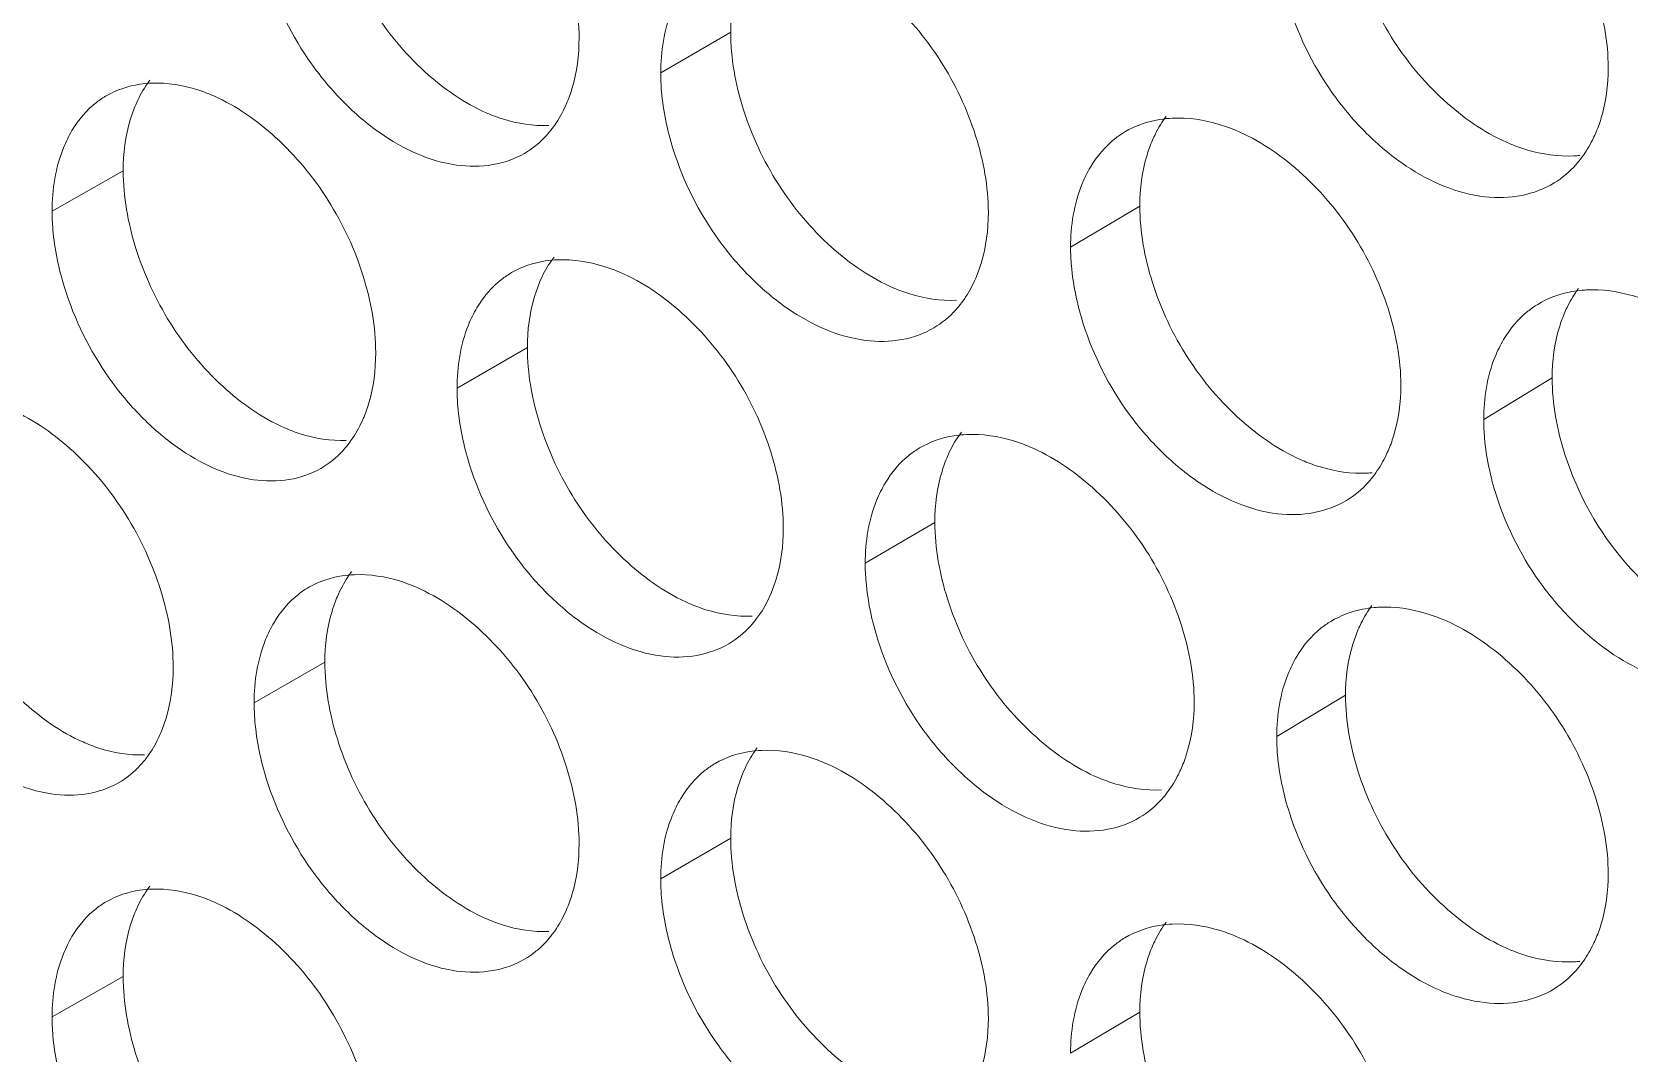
# Model space of a CAD drawing. Header units: millimetres. Extents: x 1177 to 4147, y 93 to 2194.
# Drawn here: x 2607.55 to 2623.16, y 951 to 960.98 of the extents above; entities that cross this region are included whole.
import ezdxf

# ---------------------------------------------------------------- set-up
doc = ezdxf.new("R2010")
doc.units = ezdxf.units.MM
doc.header["$LTSCALE"] = 0.1
doc.layers.get('0').update_dxf_attribs({"lineweight": 13})
doc.layers.add('标注', color=251, linetype='Continuous', lineweight=9)

# ---------------------------------------------------------------- blocks, each defined once
blk = doc.blocks.new('02')
at = {"layer": '标注'}
for p, q in [((4503.958, 964.097), (4502.981, 963.528)), ((4495.478, 962.164), (4494.485, 961.601)), ((4495.478, 962.164), (4494.485, 961.601)), ((4509.669, 961.67), (4508.703, 961.096)), ((4501.12, 959.696), (4500.138, 959.129)), ((4501.12, 959.696), (4500.138, 959.129)), ((4515.425, 959.27), (4514.47, 958.691)), ((4506.808, 957.255), (4505.836, 956.684)), ((4506.808, 957.255), (4505.836, 956.684)), ((4498.293, 955.302), (4497.306, 954.737)), ((4512.541, 954.841), (4511.58, 954.265)), ((4512.541, 954.841), (4511.58, 954.265)), ((4503.958, 952.847), (4502.981, 952.278)), ((4495.478, 950.914), (4494.485, 950.351)), ((4509.669, 950.42), (4508.703, 949.846))]:
    blk.add_line(p, q, dxfattribs=at)
for centre, radius, start, end in [((4515.644, 964.017), 1.649, 272.9969, 275.7719), ((4515.989, 958.839), 1.662, 93.0207, 95.749), ((4512.763, 959.58), 1.64, 272.8765, 275.2009), ((4513.09, 954.418), 1.654, 92.9003, 95.1818), ((4513.09, 954.418), 1.654, 92.9003, 95.1818), ((4515.644, 952.767), 1.649, 272.9969, 275.7719), ((4515.644, 952.767), 1.649, 272.9969, 275.7719)]:
    blk.add_arc(centre, radius, start, end, dxfattribs=at)
for points, knots in [([(4501.842, 964.018), (4501.842, 964.379), (4501.704, 965.129), (4501.221, 966.165), (4500.499, 967.032), (4499.889, 967.46), (4499.57, 967.598)], [0, 0, 0, 0, 0.244255, 0.506454, 0.76521, 1, 1, 1, 1]), ([(4516.208, 963.6), (4516.208, 963.961), (4516.067, 964.71), (4515.574, 965.741), (4514.836, 966.601), (4514.214, 967.02), (4513.891, 967.154)], [0, 0, 0, 0, 0.243409, 0.504813, 0.763684, 1, 1, 1, 1]), ([(4498.293, 966.552), (4498.293, 966.19), (4498.43, 965.441), (4498.909, 964.404), (4499.627, 963.535), (4500.236, 963.107), (4500.554, 962.969)], [0, 0, 0, 0, 0.24456, 0.50691, 0.765504, 1, 1, 1, 1]), ([(4512.541, 966.091), (4512.541, 965.73), (4512.681, 964.982), (4513.171, 963.949), (4513.905, 963.088), (4514.524, 962.669), (4514.847, 962.535)], [0, 0, 0, 0, 0.243714, 0.505271, 0.763981, 1, 1, 1, 1]), ([(4507.555, 961.581), (4507.555, 961.942), (4507.415, 962.691), (4506.928, 963.725), (4506.199, 964.59), (4505.585, 965.014), (4505.264, 965.15)], [0, 0, 0, 0, 0.243914, 0.505794, 0.764596, 1, 1, 1, 1]), ([(4504.134, 965.016), (4504.105, 964.949), (4503.998, 964.654), (4503.958, 964.337), (4503.958, 964.097)], [0, 0, 0, 0, 0.235368, 1, 1, 1, 1]), ([(4497.48, 964.917), (4497.62, 964.468), (4497.939, 963.825), (4498.537, 963.115), (4499.173, 962.566), (4499.907, 962.22), (4500.629, 962.219), (4500.944, 962.327), (4501.08, 962.406)], [0, 0, 0, 0, 0.287474, 0.429768, 0.565237, 0.801327, 0.903927, 1, 1, 1, 1]), ([(4503.26, 964.648), (4503.214, 964.571), (4503.043, 964.222), (4502.981, 963.826), (4502.981, 963.528)], [0, 0, 0, 0, 0.232026, 1, 1, 1, 1]), ([(4511.758, 964.448), (4511.902, 963.997), (4512.231, 963.352), (4512.847, 962.647), (4513.504, 962.104), (4514.26, 961.772), (4514.996, 961.79), (4515.316, 961.909), (4515.454, 961.993)], [0, 0, 0, 0, 0.28542, 0.427092, 0.562289, 0.79908, 0.902694, 1, 1, 1, 1]), ([(4503.958, 964.097), (4503.958, 963.736), (4504.096, 962.987), (4504.579, 961.952), (4505.304, 961.086), (4505.917, 960.661), (4506.237, 960.525)], [0, 0, 0, 0, 0.244219, 0.506251, 0.764892, 1, 1, 1, 1]), ([(4501.667, 963.1), (4501.696, 963.168), (4501.802, 963.462), (4501.842, 963.779), (4501.842, 964.018)], [0, 0, 0, 0, 0.235309, 1, 1, 1, 1]), ([(4516.029, 962.68), (4516.059, 962.748), (4516.167, 963.043), (4516.208, 963.36), (4516.208, 963.6)], [0, 0, 0, 0, 0.236051, 1, 1, 1, 1]), ([(4495.878, 963.386), (4495.821, 963.383), (4495.604, 963.364), (4495.39, 963.294), (4495.25, 963.214)], [0, 0, 0, 0, 0.258641, 1, 1, 1, 1]), ([(4495.878, 963.386), (4495.821, 963.383), (4495.604, 963.364), (4495.39, 963.294), (4495.25, 963.214)], [0, 0, 0, 0, 0.258641, 1, 1, 1, 1]), ([(4495.849, 963.427), (4495.83, 963.401), (4495.753, 963.292), (4495.691, 963.174), (4495.652, 963.081)], [0, 0, 0, 0, 0.243518, 1, 1, 1, 1]), ([(4495.849, 963.427), (4495.83, 963.401), (4495.753, 963.292), (4495.691, 963.174), (4495.652, 963.081)], [0, 0, 0, 0, 0.243518, 1, 1, 1, 1]), ([(4496.741, 963.207), (4496.668, 963.239), (4496.393, 963.344), (4496.094, 963.394), (4495.878, 963.386)], [0, 0, 0, 0, 0.266913, 1, 1, 1, 1]), ([(4496.741, 963.207), (4496.668, 963.239), (4496.393, 963.344), (4496.094, 963.394), (4495.878, 963.386)], [0, 0, 0, 0, 0.266913, 1, 1, 1, 1]), ([(4502.981, 963.528), (4502.981, 963.442), (4502.998, 963.08), (4503.074, 962.722), (4503.157, 962.459)], [0, 0, 0, 0, 0.239121, 1, 1, 1, 1]), ([(4495.25, 963.214), (4495.201, 963.186), (4495.007, 963.058), (4494.853, 962.875), (4494.763, 962.724)], [0, 0, 0, 0, 0.24456, 1, 1, 1, 1]), ([(4495.25, 963.214), (4495.201, 963.186), (4495.007, 963.058), (4494.853, 962.875), (4494.763, 962.724)], [0, 0, 0, 0, 0.24456, 1, 1, 1, 1]), ([(4499.003, 959.622), (4499.003, 959.983), (4498.866, 960.733), (4498.385, 961.77), (4497.666, 962.639), (4497.058, 963.068), (4496.741, 963.207)], [0, 0, 0, 0, 0.244427, 0.506785, 0.765518, 1, 1, 1, 1]), ([(4499.003, 959.622), (4499.003, 959.983), (4498.866, 960.733), (4498.385, 961.77), (4497.666, 962.639), (4497.058, 963.068), (4496.741, 963.207)], [0, 0, 0, 0, 0.244427, 0.506785, 0.765518, 1, 1, 1, 1]), ([(4495.652, 963.081), (4495.623, 963.014), (4495.517, 962.719), (4495.478, 962.403), (4495.478, 962.164)], [0, 0, 0, 0, 0.234922, 1, 1, 1, 1]), ([(4495.652, 963.081), (4495.623, 963.014), (4495.517, 962.719), (4495.478, 962.403), (4495.478, 962.164)], [0, 0, 0, 0, 0.234922, 1, 1, 1, 1]), ([(4500.554, 962.969), (4500.626, 962.937), (4500.902, 962.833), (4501.202, 962.785), (4501.419, 962.794)], [0, 0, 0, 0, 0.266492, 1, 1, 1, 1]), ([(4501.468, 962.755), (4501.488, 962.781), (4501.564, 962.889), (4501.627, 963.008), (4501.667, 963.1)], [0, 0, 0, 0, 0.243785, 1, 1, 1, 1]), ([(4510.038, 962.925), (4509.981, 962.848), (4509.913, 962.737), (4509.859, 962.62), (4509.846, 962.59)], [0, 0, 0, 0, 0.74352, 1, 1, 1, 1]), ([(4494.763, 962.724), (4494.717, 962.647), (4494.547, 962.297), (4494.485, 961.9), (4494.485, 961.601)], [0, 0, 0, 0, 0.231308, 1, 1, 1, 1]), ([(4494.763, 962.724), (4494.717, 962.647), (4494.547, 962.297), (4494.485, 961.9), (4494.485, 961.601)], [0, 0, 0, 0, 0.231308, 1, 1, 1, 1]), ([(4501.08, 962.406), (4501.192, 962.471), (4501.33, 962.584), (4501.441, 962.719), (4501.468, 962.755)], [0, 0, 0, 0, 0.744134, 1, 1, 1, 1]), ([(4509.46, 962.705), (4509.412, 962.676), (4509.222, 962.545), (4509.07, 962.363), (4508.981, 962.214)], [0, 0, 0, 0, 0.245151, 1, 1, 1, 1]), ([(4510.123, 962.897), (4510.064, 962.894), (4509.833, 962.871), (4509.608, 962.793), (4509.46, 962.705)], [0, 0, 0, 0, 0.258753, 1, 1, 1, 1]), ([(4511.004, 962.729), (4510.93, 962.76), (4510.648, 962.862), (4510.343, 962.908), (4510.123, 962.897)], [0, 0, 0, 0, 0.266077, 1, 1, 1, 1]), ([(4513.313, 959.17), (4513.313, 959.531), (4513.172, 960.28), (4512.681, 961.313), (4511.946, 962.174), (4511.327, 962.594), (4511.004, 962.729)], [0, 0, 0, 0, 0.243576, 0.505139, 0.763987, 1, 1, 1, 1]), ([(4509.846, 962.59), (4509.817, 962.522), (4509.709, 962.227), (4509.669, 961.91), (4509.669, 961.67)], [0, 0, 0, 0, 0.235665, 1, 1, 1, 1]), ([(4514.847, 962.535), (4514.921, 962.505), (4515.204, 962.403), (4515.51, 962.359), (4515.73, 962.371)], [0, 0, 0, 0, 0.265674, 1, 1, 1, 1]), ([(4515.841, 962.351), (4515.897, 962.427), (4515.963, 962.536), (4516.016, 962.65), (4516.029, 962.68)], [0, 0, 0, 0, 0.743887, 1, 1, 1, 1]), ([(4503.157, 962.459), (4503.298, 962.01), (4503.621, 961.365), (4504.227, 960.658), (4504.871, 960.111), (4505.614, 959.771), (4506.341, 959.777), (4506.658, 959.89), (4506.795, 959.97)], [0, 0, 0, 0, 0.286646, 0.428688, 0.564047, 0.800418, 0.903427, 1, 1, 1, 1]), ([(4515.454, 961.993), (4515.566, 962.061), (4515.703, 962.178), (4515.814, 962.315), (4515.841, 962.351)], [0, 0, 0, 0, 0.744581, 1, 1, 1, 1]), ([(4495.478, 962.164), (4495.478, 961.802), (4495.615, 961.052), (4496.091, 960.015), (4496.806, 959.144), (4497.412, 958.714), (4497.729, 958.575)], [0, 0, 0, 0, 0.244732, 0.507241, 0.765812, 1, 1, 1, 1]), ([(4495.478, 962.164), (4495.478, 961.802), (4495.615, 961.052), (4496.091, 960.015), (4496.806, 959.144), (4497.412, 958.714), (4497.729, 958.575)], [0, 0, 0, 0, 0.244732, 0.507241, 0.765812, 1, 1, 1, 1]), ([(4508.981, 962.214), (4508.935, 962.137), (4508.765, 961.788), (4508.703, 961.393), (4508.703, 961.096)], [0, 0, 0, 0, 0.2325, 1, 1, 1, 1]), ([(4494.485, 961.601), (4494.485, 961.515), (4494.502, 961.153), (4494.577, 960.794), (4494.659, 960.531)], [0, 0, 0, 0, 0.239012, 1, 1, 1, 1]), ([(4494.485, 961.601), (4494.485, 961.515), (4494.502, 961.153), (4494.577, 960.794), (4494.659, 960.531)], [0, 0, 0, 0, 0.239012, 1, 1, 1, 1]), ([(4507.378, 960.662), (4507.407, 960.73), (4507.514, 961.024), (4507.555, 961.341), (4507.555, 961.581)], [0, 0, 0, 0, 0.235606, 1, 1, 1, 1]), ([(4509.669, 961.67), (4509.669, 961.309), (4509.808, 960.56), (4510.296, 959.526), (4511.027, 958.664), (4511.644, 958.243), (4511.966, 958.108)], [0, 0, 0, 0, 0.243882, 0.505596, 0.764283, 1, 1, 1, 1]), ([(4501.541, 960.92), (4501.484, 960.918), (4501.261, 960.897), (4501.043, 960.824), (4500.9, 960.741)], [0, 0, 0, 0, 0.258684, 1, 1, 1, 1]), ([(4501.541, 960.92), (4501.484, 960.918), (4501.261, 960.897), (4501.043, 960.824), (4500.9, 960.741)], [0, 0, 0, 0, 0.258684, 1, 1, 1, 1]), ([(4501.492, 960.959), (4501.473, 960.933), (4501.397, 960.825), (4501.334, 960.707), (4501.295, 960.615)], [0, 0, 0, 0, 0.243764, 1, 1, 1, 1]), ([(4501.492, 960.959), (4501.473, 960.933), (4501.397, 960.825), (4501.334, 960.707), (4501.295, 960.615)], [0, 0, 0, 0, 0.243764, 1, 1, 1, 1]), ([(4502.412, 960.746), (4502.339, 960.777), (4502.061, 960.881), (4501.759, 960.929), (4501.541, 960.92)], [0, 0, 0, 0, 0.266573, 1, 1, 1, 1]), ([(4502.412, 960.746), (4502.339, 960.777), (4502.061, 960.881), (4501.759, 960.929), (4501.541, 960.92)], [0, 0, 0, 0, 0.266573, 1, 1, 1, 1]), ([(4508.703, 961.096), (4508.703, 961.01), (4508.719, 960.648), (4508.797, 960.29), (4508.88, 960.028)], [0, 0, 0, 0, 0.239196, 1, 1, 1, 1]), ([(4500.9, 960.741), (4500.851, 960.712), (4500.659, 960.583), (4500.505, 960.4), (4500.416, 960.25)], [0, 0, 0, 0, 0.244804, 1, 1, 1, 1]), ([(4500.9, 960.741), (4500.851, 960.712), (4500.659, 960.583), (4500.505, 960.4), (4500.416, 960.25)], [0, 0, 0, 0, 0.244804, 1, 1, 1, 1]), ([(4504.693, 957.171), (4504.693, 957.532), (4504.554, 958.282), (4504.069, 959.317), (4503.343, 960.183), (4502.731, 960.609), (4502.412, 960.746)], [0, 0, 0, 0, 0.244084, 0.506123, 0.764903, 1, 1, 1, 1]), ([(4504.693, 957.171), (4504.693, 957.532), (4504.554, 958.282), (4504.069, 959.317), (4503.343, 960.183), (4502.731, 960.609), (4502.412, 960.746)], [0, 0, 0, 0, 0.244084, 0.506123, 0.764903, 1, 1, 1, 1]), ([(4494.659, 960.531), (4494.798, 960.083), (4495.115, 959.439), (4495.709, 958.729), (4496.342, 958.178), (4497.071, 957.829), (4497.79, 957.825), (4498.104, 957.931), (4498.239, 958.009)], [0, 0, 0, 0, 0.287891, 0.430312, 0.565838, 0.801787, 0.904179, 1, 1, 1, 1]), ([(4494.659, 960.531), (4494.798, 960.083), (4495.115, 959.439), (4495.709, 958.729), (4496.342, 958.178), (4497.071, 957.829), (4497.79, 957.825), (4498.104, 957.931), (4498.239, 958.009)], [0, 0, 0, 0, 0.287891, 0.430312, 0.565838, 0.801787, 0.904179, 1, 1, 1, 1]), ([(4501.295, 960.615), (4501.266, 960.547), (4501.16, 960.252), (4501.12, 959.936), (4501.12, 959.696)], [0, 0, 0, 0, 0.235219, 1, 1, 1, 1]), ([(4501.295, 960.615), (4501.266, 960.547), (4501.16, 960.252), (4501.12, 959.936), (4501.12, 959.696)], [0, 0, 0, 0, 0.235219, 1, 1, 1, 1]), ([(4506.237, 960.525), (4506.31, 960.494), (4506.589, 960.391), (4506.891, 960.345), (4507.109, 960.355)], [0, 0, 0, 0, 0.26616, 1, 1, 1, 1]), ([(4507.183, 960.323), (4507.202, 960.348), (4507.277, 960.455), (4507.339, 960.571), (4507.378, 960.662)], [0, 0, 0, 0, 0.244103, 1, 1, 1, 1]), ([(4515.823, 960.493), (4515.769, 960.487), (4515.56, 960.456), (4515.358, 960.379), (4515.224, 960.298)], [0, 0, 0, 0, 0.257249, 1, 1, 1, 1]), ([(4515.791, 960.518), (4515.735, 960.443), (4515.67, 960.334), (4515.616, 960.22), (4515.604, 960.19)], [0, 0, 0, 0, 0.743867, 1, 1, 1, 1]), ([(4516.789, 960.335), (4516.715, 960.365), (4516.43, 960.466), (4516.123, 960.51), (4515.901, 960.499)], [0, 0, 0, 0, 0.265755, 1, 1, 1, 1]), ([(4500.416, 960.25), (4500.37, 960.173), (4500.199, 959.824), (4500.138, 959.427), (4500.138, 959.129)], [0, 0, 0, 0, 0.231788, 1, 1, 1, 1]), ([(4500.416, 960.25), (4500.37, 960.173), (4500.199, 959.824), (4500.138, 959.427), (4500.138, 959.129)], [0, 0, 0, 0, 0.231788, 1, 1, 1, 1]), ([(4506.795, 959.97), (4506.907, 960.037), (4507.045, 960.151), (4507.156, 960.287), (4507.183, 960.323)], [0, 0, 0, 0, 0.744319, 1, 1, 1, 1]), ([(4515.224, 960.298), (4515.176, 960.269), (4514.988, 960.137), (4514.837, 959.956), (4514.748, 959.807)], [0, 0, 0, 0, 0.24537, 1, 1, 1, 1]), ([(4508.88, 960.028), (4509.023, 959.578), (4509.35, 958.933), (4509.962, 958.227), (4510.615, 957.683), (4511.366, 957.348), (4512.099, 957.362), (4512.418, 957.479), (4512.556, 957.562)], [0, 0, 0, 0, 0.285826, 0.427621, 0.562871, 0.799523, 0.902937, 1, 1, 1, 1]), ([(4515.604, 960.19), (4515.574, 960.122), (4515.466, 959.827), (4515.425, 959.509), (4515.425, 959.27)], [0, 0, 0, 0, 0.235961, 1, 1, 1, 1]), ([(4514.748, 959.807), (4514.702, 959.73), (4514.532, 959.382), (4514.47, 958.987), (4514.47, 958.691)], [0, 0, 0, 0, 0.232969, 1, 1, 1, 1]), ([(4498.829, 958.704), (4498.858, 958.772), (4498.964, 959.066), (4499.003, 959.383), (4499.003, 959.622)], [0, 0, 0, 0, 0.23516, 1, 1, 1, 1]), ([(4498.829, 958.704), (4498.858, 958.772), (4498.964, 959.066), (4499.003, 959.383), (4499.003, 959.622)], [0, 0, 0, 0, 0.23516, 1, 1, 1, 1]), ([(4501.12, 959.696), (4501.12, 959.335), (4501.257, 958.585), (4501.739, 957.549), (4502.46, 956.682), (4503.071, 956.256), (4503.389, 956.119)], [0, 0, 0, 0, 0.244389, 0.506579, 0.765197, 1, 1, 1, 1]), ([(4501.12, 959.696), (4501.12, 959.335), (4501.257, 958.585), (4501.739, 957.549), (4502.46, 956.682), (4503.071, 956.256), (4503.389, 956.119)], [0, 0, 0, 0, 0.244389, 0.506579, 0.765197, 1, 1, 1, 1]), ([(4500.138, 959.129), (4500.138, 959.043), (4500.154, 958.681), (4500.23, 958.323), (4500.313, 958.06)], [0, 0, 0, 0, 0.239084, 1, 1, 1, 1]), ([(4500.138, 959.129), (4500.138, 959.043), (4500.154, 958.681), (4500.23, 958.323), (4500.313, 958.06)], [0, 0, 0, 0, 0.239084, 1, 1, 1, 1]), ([(4513.134, 958.251), (4513.164, 958.318), (4513.272, 958.613), (4513.313, 958.931), (4513.313, 959.17)], [0, 0, 0, 0, 0.235903, 1, 1, 1, 1]), ([(4515.425, 959.27), (4515.425, 958.909), (4515.6, 957.97), (4516.216, 956.874), (4517.032, 956.1), (4517.5, 955.817), (4517.74, 955.719)], [0, 0, 0, 0, 0.243755, 0.63494, 0.825083, 1, 1, 1, 1]), ([(4496.176, 955.232), (4496.176, 955.593), (4496.039, 956.343), (4495.56, 957.381), (4494.844, 958.252), (4494.239, 958.683), (4493.923, 958.823)], [0, 0, 0, 0, 0.244599, 0.507118, 0.765827, 1, 1, 1, 1]), ([(4498.628, 958.356), (4498.648, 958.382), (4498.725, 958.492), (4498.789, 958.611), (4498.829, 958.704)], [0, 0, 0, 0, 0.243623, 1, 1, 1, 1]), ([(4498.628, 958.356), (4498.648, 958.382), (4498.725, 958.492), (4498.789, 958.611), (4498.829, 958.704)], [0, 0, 0, 0, 0.243623, 1, 1, 1, 1]), ([(4514.47, 958.691), (4514.47, 958.605), (4514.487, 958.243), (4514.564, 957.886), (4514.648, 957.624)], [0, 0, 0, 0, 0.239271, 1, 1, 1, 1]), ([(4497.729, 958.575), (4497.801, 958.544), (4498.076, 958.439), (4498.375, 958.39), (4498.591, 958.399)], [0, 0, 0, 0, 0.266662, 1, 1, 1, 1]), ([(4497.729, 958.575), (4497.801, 958.544), (4498.076, 958.439), (4498.375, 958.39), (4498.591, 958.399)], [0, 0, 0, 0, 0.266662, 1, 1, 1, 1]), ([(4507.251, 958.481), (4507.192, 958.478), (4506.965, 958.456), (4506.741, 958.38), (4506.595, 958.294)], [0, 0, 0, 0, 0.258729, 1, 1, 1, 1]), ([(4507.251, 958.481), (4507.192, 958.478), (4506.965, 958.456), (4506.741, 958.38), (4506.595, 958.294)], [0, 0, 0, 0, 0.258729, 1, 1, 1, 1]), ([(4507.178, 958.513), (4507.159, 958.487), (4507.084, 958.381), (4507.023, 958.265), (4506.984, 958.175)], [0, 0, 0, 0, 0.244083, 1, 1, 1, 1]), ([(4507.178, 958.513), (4507.159, 958.487), (4507.084, 958.381), (4507.023, 958.265), (4506.984, 958.175)], [0, 0, 0, 0, 0.244083, 1, 1, 1, 1]), ([(4508.128, 958.311), (4508.055, 958.342), (4507.774, 958.445), (4507.471, 958.491), (4507.251, 958.481)], [0, 0, 0, 0, 0.26624, 1, 1, 1, 1]), ([(4508.128, 958.311), (4508.055, 958.342), (4507.774, 958.445), (4507.471, 958.491), (4507.251, 958.481)], [0, 0, 0, 0, 0.26624, 1, 1, 1, 1]), ([(4498.239, 958.009), (4498.352, 958.074), (4498.49, 958.186), (4498.601, 958.32), (4498.628, 958.356)], [0, 0, 0, 0, 0.744037, 1, 1, 1, 1]), ([(4498.239, 958.009), (4498.352, 958.074), (4498.49, 958.186), (4498.601, 958.32), (4498.628, 958.356)], [0, 0, 0, 0, 0.744037, 1, 1, 1, 1]), ([(4506.595, 958.294), (4506.547, 958.265), (4506.356, 958.135), (4506.204, 957.952), (4506.115, 957.803)], [0, 0, 0, 0, 0.245038, 1, 1, 1, 1]), ([(4506.595, 958.294), (4506.547, 958.265), (4506.356, 958.135), (4506.204, 957.952), (4506.115, 957.803)], [0, 0, 0, 0, 0.245038, 1, 1, 1, 1]), ([(4510.428, 954.747), (4510.428, 955.108), (4510.288, 955.857), (4509.799, 956.891), (4509.067, 957.753), (4508.45, 958.176), (4508.128, 958.311)], [0, 0, 0, 0, 0.243745, 0.505466, 0.764291, 1, 1, 1, 1]), ([(4510.428, 954.747), (4510.428, 955.108), (4510.288, 955.857), (4509.799, 956.891), (4509.067, 957.753), (4508.45, 958.176), (4508.128, 958.311)], [0, 0, 0, 0, 0.243745, 0.505466, 0.764291, 1, 1, 1, 1]), ([(4512.944, 957.918), (4513, 957.995), (4513.067, 958.105), (4513.121, 958.22), (4513.134, 958.251)], [0, 0, 0, 0, 0.743715, 1, 1, 1, 1]), ([(4500.313, 958.06), (4500.453, 957.611), (4500.774, 956.967), (4501.376, 956.258), (4502.016, 955.71), (4502.755, 955.367), (4503.479, 955.369), (4503.795, 955.48), (4503.931, 955.56)], [0, 0, 0, 0, 0.287059, 0.429226, 0.56464, 0.800871, 0.903676, 1, 1, 1, 1]), ([(4500.313, 958.06), (4500.453, 957.611), (4500.774, 956.967), (4501.376, 956.258), (4502.016, 955.71), (4502.755, 955.367), (4503.479, 955.369), (4503.795, 955.48), (4503.931, 955.56)], [0, 0, 0, 0, 0.287059, 0.429226, 0.56464, 0.800871, 0.903676, 1, 1, 1, 1]), ([(4506.984, 958.175), (4506.955, 958.107), (4506.848, 957.812), (4506.808, 957.495), (4506.808, 957.255)], [0, 0, 0, 0, 0.235516, 1, 1, 1, 1]), ([(4506.984, 958.175), (4506.955, 958.107), (4506.848, 957.812), (4506.808, 957.495), (4506.808, 957.255)], [0, 0, 0, 0, 0.235516, 1, 1, 1, 1]), ([(4511.966, 958.108), (4512.039, 958.078), (4512.321, 957.976), (4512.625, 957.931), (4512.845, 957.942)], [0, 0, 0, 0, 0.265834, 1, 1, 1, 1]), ([(4506.115, 957.803), (4506.069, 957.726), (4505.898, 957.377), (4505.836, 956.981), (4505.836, 956.684)], [0, 0, 0, 0, 0.232263, 1, 1, 1, 1]), ([(4506.115, 957.803), (4506.069, 957.726), (4505.898, 957.377), (4505.836, 956.981), (4505.836, 956.684)], [0, 0, 0, 0, 0.232263, 1, 1, 1, 1]), ([(4512.556, 957.562), (4512.668, 957.63), (4512.806, 957.745), (4512.917, 957.882), (4512.944, 957.918)], [0, 0, 0, 0, 0.744496, 1, 1, 1, 1]), ([(4492.675, 957.782), (4492.675, 957.421), (4492.811, 956.671), (4493.285, 955.632), (4493.997, 954.76), (4494.601, 954.328), (4494.917, 954.189)], [0, 0, 0, 0, 0.244904, 0.507573, 0.76612, 1, 1, 1, 1]), ([(4514.648, 957.624), (4514.793, 957.173), (4515.124, 956.527), (4515.744, 955.824), (4516.404, 955.282), (4517.165, 954.953), (4517.903, 954.975), (4518.224, 955.096), (4518.362, 955.181)], [0, 0, 0, 0, 0.285015, 0.426566, 0.56171, 0.798641, 0.902454, 1, 1, 1, 1]), ([(4504.517, 956.253), (4504.546, 956.32), (4504.653, 956.615), (4504.693, 956.932), (4504.693, 957.171)], [0, 0, 0, 0, 0.235457, 1, 1, 1, 1]), ([(4504.517, 956.253), (4504.546, 956.32), (4504.653, 956.615), (4504.693, 956.932), (4504.693, 957.171)], [0, 0, 0, 0, 0.235457, 1, 1, 1, 1]), ([(4506.808, 957.255), (4506.808, 956.894), (4506.946, 956.145), (4507.432, 955.111), (4508.16, 954.247), (4508.775, 953.824), (4509.096, 953.688)], [0, 0, 0, 0, 0.24405, 0.505923, 0.764587, 1, 1, 1, 1]), ([(4506.808, 957.255), (4506.808, 956.894), (4506.946, 956.145), (4507.432, 955.111), (4508.16, 954.247), (4508.775, 953.824), (4509.096, 953.688)], [0, 0, 0, 0, 0.24405, 0.505923, 0.764587, 1, 1, 1, 1]), ([(4505.836, 956.684), (4505.836, 956.597), (4505.853, 956.236), (4505.93, 955.878), (4506.013, 955.615)], [0, 0, 0, 0, 0.239158, 1, 1, 1, 1]), ([(4505.836, 956.684), (4505.836, 956.597), (4505.853, 956.236), (4505.93, 955.878), (4506.013, 955.615)], [0, 0, 0, 0, 0.239158, 1, 1, 1, 1]), ([(4498.704, 956.524), (4498.647, 956.522), (4498.427, 956.502), (4498.211, 956.431), (4498.069, 956.349)], [0, 0, 0, 0, 0.258662, 1, 1, 1, 1]), ([(4498.667, 956.567), (4498.647, 956.541), (4498.57, 956.432), (4498.507, 956.313), (4498.468, 956.22)], [0, 0, 0, 0, 0.243602, 1, 1, 1, 1]), ([(4499.57, 956.348), (4499.498, 956.38), (4499.221, 956.485), (4498.921, 956.533), (4498.704, 956.524)], [0, 0, 0, 0, 0.266742, 1, 1, 1, 1]), ([(4498.069, 956.349), (4498.02, 956.321), (4497.827, 956.192), (4497.673, 956.009), (4497.584, 955.859)], [0, 0, 0, 0, 0.244683, 1, 1, 1, 1]), ([(4501.842, 952.768), (4501.842, 953.129), (4501.704, 953.879), (4501.221, 954.915), (4500.499, 955.782), (4499.889, 956.21), (4499.57, 956.348)], [0, 0, 0, 0, 0.244255, 0.506454, 0.76521, 1, 1, 1, 1]), ([(4504.32, 955.911), (4504.339, 955.936), (4504.415, 956.044), (4504.477, 956.161), (4504.517, 956.253)], [0, 0, 0, 0, 0.243945, 1, 1, 1, 1]), ([(4504.32, 955.911), (4504.339, 955.936), (4504.415, 956.044), (4504.477, 956.161), (4504.517, 956.253)], [0, 0, 0, 0, 0.243945, 1, 1, 1, 1]), ([(4491.85, 956.152), (4491.988, 955.704), (4492.302, 955.061), (4492.894, 954.349), (4493.522, 953.797), (4494.247, 953.446), (4494.963, 953.437), (4495.276, 953.542), (4495.411, 953.619)], [0, 0, 0, 0, 0.288311, 0.430859, 0.566442, 0.80225, 0.904434, 1, 1, 1, 1]), ([(4498.468, 956.22), (4498.439, 956.152), (4498.333, 955.857), (4498.293, 955.541), (4498.293, 955.302)], [0, 0, 0, 0, 0.235071, 1, 1, 1, 1]), ([(4503.389, 956.119), (4503.462, 956.087), (4503.74, 955.984), (4504.041, 955.936), (4504.258, 955.946)], [0, 0, 0, 0, 0.266325, 1, 1, 1, 1]), ([(4503.389, 956.119), (4503.462, 956.087), (4503.74, 955.984), (4504.041, 955.936), (4504.258, 955.946)], [0, 0, 0, 0, 0.266325, 1, 1, 1, 1]), ([(4512.941, 956.065), (4512.887, 956.06), (4512.676, 956.03), (4512.472, 955.954), (4512.336, 955.873)], [0, 0, 0, 0, 0.257466, 1, 1, 1, 1]), ([(4512.941, 956.065), (4512.887, 956.06), (4512.676, 956.03), (4512.472, 955.954), (4512.336, 955.873)], [0, 0, 0, 0, 0.257466, 1, 1, 1, 1]), ([(4512.909, 956.093), (4512.852, 956.017), (4512.786, 955.907), (4512.732, 955.792), (4512.719, 955.762)], [0, 0, 0, 0, 0.743694, 1, 1, 1, 1]), ([(4512.909, 956.093), (4512.852, 956.017), (4512.786, 955.907), (4512.732, 955.792), (4512.719, 955.762)], [0, 0, 0, 0, 0.743694, 1, 1, 1, 1]), ([(4513.891, 955.904), (4513.817, 955.934), (4513.533, 956.036), (4513.228, 956.081), (4513.007, 956.069)], [0, 0, 0, 0, 0.265915, 1, 1, 1, 1]), ([(4513.891, 955.904), (4513.817, 955.934), (4513.533, 956.036), (4513.228, 956.081), (4513.007, 956.069)], [0, 0, 0, 0, 0.265915, 1, 1, 1, 1]), ([(4497.584, 955.859), (4497.538, 955.782), (4497.367, 955.432), (4497.306, 955.035), (4497.306, 954.737)], [0, 0, 0, 0, 0.231548, 1, 1, 1, 1]), ([(4503.931, 955.56), (4504.044, 955.626), (4504.182, 955.739), (4504.293, 955.875), (4504.32, 955.911)], [0, 0, 0, 0, 0.744227, 1, 1, 1, 1]), ([(4503.931, 955.56), (4504.044, 955.626), (4504.182, 955.739), (4504.293, 955.875), (4504.32, 955.911)], [0, 0, 0, 0, 0.744227, 1, 1, 1, 1]), ([(4512.336, 955.873), (4512.288, 955.844), (4512.099, 955.713), (4511.948, 955.531), (4511.859, 955.382)], [0, 0, 0, 0, 0.245262, 1, 1, 1, 1]), ([(4512.336, 955.873), (4512.288, 955.844), (4512.099, 955.713), (4511.948, 955.531), (4511.859, 955.382)], [0, 0, 0, 0, 0.245262, 1, 1, 1, 1]), ([(4516.208, 952.35), (4516.208, 952.711), (4516.067, 953.46), (4515.574, 954.491), (4514.836, 955.351), (4514.214, 955.77), (4513.891, 955.904)], [0, 0, 0, 0, 0.243409, 0.504813, 0.763684, 1, 1, 1, 1]), ([(4516.208, 952.35), (4516.208, 952.711), (4516.067, 953.46), (4515.574, 954.491), (4514.836, 955.351), (4514.214, 955.77), (4513.891, 955.904)], [0, 0, 0, 0, 0.243409, 0.504813, 0.763684, 1, 1, 1, 1]), ([(4506.013, 955.615), (4506.155, 955.165), (4506.48, 954.521), (4507.089, 953.814), (4507.737, 953.268), (4508.484, 952.931), (4509.215, 952.941), (4509.533, 953.056), (4509.67, 953.138)], [0, 0, 0, 0, 0.286235, 0.428153, 0.563457, 0.799968, 0.903181, 1, 1, 1, 1]), ([(4506.013, 955.615), (4506.155, 955.165), (4506.48, 954.521), (4507.089, 953.814), (4507.737, 953.268), (4508.484, 952.931), (4509.215, 952.941), (4509.533, 953.056), (4509.67, 953.138)], [0, 0, 0, 0, 0.286235, 0.428153, 0.563457, 0.799968, 0.903181, 1, 1, 1, 1]), ([(4512.719, 955.762), (4512.69, 955.694), (4512.582, 955.399), (4512.541, 955.081), (4512.541, 954.841)], [0, 0, 0, 0, 0.235813, 1, 1, 1, 1]), ([(4512.719, 955.762), (4512.69, 955.694), (4512.582, 955.399), (4512.541, 955.081), (4512.541, 954.841)], [0, 0, 0, 0, 0.235813, 1, 1, 1, 1]), ([(4511.859, 955.382), (4511.813, 955.305), (4511.643, 954.957), (4511.58, 954.562), (4511.58, 954.265)], [0, 0, 0, 0, 0.232735, 1, 1, 1, 1]), ([(4511.859, 955.382), (4511.813, 955.305), (4511.643, 954.957), (4511.58, 954.562), (4511.58, 954.265)], [0, 0, 0, 0, 0.232735, 1, 1, 1, 1]), ([(4496.002, 954.315), (4496.031, 954.382), (4496.137, 954.677), (4496.176, 954.993), (4496.176, 955.232)], [0, 0, 0, 0, 0.235011, 1, 1, 1, 1]), ([(4498.293, 955.302), (4498.293, 954.94), (4498.43, 954.191), (4498.909, 953.154), (4499.627, 952.285), (4500.236, 951.857), (4500.554, 951.719)], [0, 0, 0, 0, 0.24456, 0.50691, 0.765504, 1, 1, 1, 1]), ([(4497.306, 954.737), (4497.306, 954.651), (4497.322, 954.288), (4497.398, 953.93), (4497.48, 953.667)], [0, 0, 0, 0, 0.239048, 1, 1, 1, 1]), ([(4510.25, 953.828), (4510.28, 953.896), (4510.387, 954.19), (4510.428, 954.508), (4510.428, 954.747)], [0, 0, 0, 0, 0.235754, 1, 1, 1, 1]), ([(4510.25, 953.828), (4510.28, 953.896), (4510.387, 954.19), (4510.428, 954.508), (4510.428, 954.747)], [0, 0, 0, 0, 0.235754, 1, 1, 1, 1]), ([(4512.541, 954.841), (4512.541, 954.48), (4512.681, 953.732), (4513.171, 952.699), (4513.905, 951.838), (4514.524, 951.419), (4514.847, 951.285)], [0, 0, 0, 0, 0.243714, 0.505271, 0.763981, 1, 1, 1, 1]), ([(4512.541, 954.841), (4512.541, 954.48), (4512.681, 953.732), (4513.171, 952.699), (4513.905, 951.838), (4514.524, 951.419), (4514.847, 951.285)], [0, 0, 0, 0, 0.243714, 0.505271, 0.763981, 1, 1, 1, 1]), ([(4495.803, 953.968), (4495.823, 953.994), (4495.9, 954.103), (4495.962, 954.222), (4496.002, 954.315)], [0, 0, 0, 0, 0.243534, 1, 1, 1, 1]), ([(4511.58, 954.265), (4511.58, 954.179), (4511.597, 953.817), (4511.675, 953.46), (4511.758, 953.198)], [0, 0, 0, 0, 0.239233, 1, 1, 1, 1]), ([(4511.58, 954.265), (4511.58, 954.179), (4511.597, 953.817), (4511.675, 953.46), (4511.758, 953.198)], [0, 0, 0, 0, 0.239233, 1, 1, 1, 1]), ([(4494.917, 954.189), (4494.988, 954.157), (4495.262, 954.051), (4495.56, 954.002), (4495.775, 954.01)], [0, 0, 0, 0, 0.266833, 1, 1, 1, 1]), ([(4504.391, 954.072), (4504.332, 954.07), (4504.107, 954.048), (4503.886, 953.973), (4503.742, 953.889)], [0, 0, 0, 0, 0.258706, 1, 1, 1, 1]), ([(4504.329, 954.108), (4504.31, 954.082), (4504.235, 953.975), (4504.173, 953.858), (4504.134, 953.766)], [0, 0, 0, 0, 0.243924, 1, 1, 1, 1]), ([(4505.264, 953.9), (4505.191, 953.931), (4504.912, 954.035), (4504.609, 954.082), (4504.391, 954.072)], [0, 0, 0, 0, 0.266406, 1, 1, 1, 1]), ([(4495.411, 953.619), (4495.525, 953.683), (4495.664, 953.797), (4495.776, 953.933), (4495.803, 953.968)], [0, 0, 0, 0, 0.743822, 1, 1, 1, 1]), ([(4503.742, 953.889), (4503.693, 953.86), (4503.502, 953.731), (4503.349, 953.548), (4503.26, 953.398)], [0, 0, 0, 0, 0.244922, 1, 1, 1, 1]), ([(4507.555, 950.331), (4507.555, 950.692), (4507.415, 951.441), (4506.928, 952.475), (4506.199, 953.34), (4505.585, 953.764), (4505.264, 953.9)], [0, 0, 0, 0, 0.243914, 0.505794, 0.764596, 1, 1, 1, 1]), ([(4510.058, 953.492), (4510.115, 953.569), (4510.183, 953.68), (4510.237, 953.797), (4510.25, 953.828)], [0, 0, 0, 0, 0.74354, 1, 1, 1, 1]), ([(4510.058, 953.492), (4510.115, 953.569), (4510.183, 953.68), (4510.237, 953.797), (4510.25, 953.828)], [0, 0, 0, 0, 0.74354, 1, 1, 1, 1]), ([(4497.48, 953.667), (4497.62, 953.218), (4497.939, 952.575), (4498.537, 951.865), (4499.173, 951.316), (4499.907, 950.97), (4500.629, 950.969), (4500.944, 951.077), (4501.08, 951.156)], [0, 0, 0, 0, 0.287474, 0.429768, 0.565237, 0.801327, 0.903927, 1, 1, 1, 1]), ([(4504.134, 953.766), (4504.105, 953.699), (4503.998, 953.404), (4503.958, 953.087), (4503.958, 952.847)], [0, 0, 0, 0, 0.235368, 1, 1, 1, 1]), ([(4509.096, 953.688), (4509.169, 953.658), (4509.449, 953.555), (4509.753, 953.509), (4509.971, 953.52)], [0, 0, 0, 0, 0.265996, 1, 1, 1, 1]), ([(4509.096, 953.688), (4509.169, 953.658), (4509.449, 953.555), (4509.753, 953.509), (4509.971, 953.52)], [0, 0, 0, 0, 0.265996, 1, 1, 1, 1]), ([(4503.26, 953.398), (4503.214, 953.321), (4503.043, 952.972), (4502.981, 952.576), (4502.981, 952.278)], [0, 0, 0, 0, 0.232026, 1, 1, 1, 1]), ([(4509.67, 953.138), (4509.782, 953.205), (4509.92, 953.32), (4510.031, 953.456), (4510.058, 953.492)], [0, 0, 0, 0, 0.744409, 1, 1, 1, 1]), ([(4509.67, 953.138), (4509.782, 953.205), (4509.92, 953.32), (4510.031, 953.456), (4510.058, 953.492)], [0, 0, 0, 0, 0.744409, 1, 1, 1, 1]), ([(4511.758, 953.198), (4511.902, 952.747), (4512.231, 952.102), (4512.847, 951.397), (4513.504, 950.854), (4514.26, 950.522), (4514.996, 950.54), (4515.316, 950.659), (4515.454, 950.743)], [0, 0, 0, 0, 0.28542, 0.427092, 0.562289, 0.79908, 0.902694, 1, 1, 1, 1]), ([(4511.758, 953.198), (4511.902, 952.747), (4512.231, 952.102), (4512.847, 951.397), (4513.504, 950.854), (4514.26, 950.522), (4514.996, 950.54), (4515.316, 950.659), (4515.454, 950.743)], [0, 0, 0, 0, 0.28542, 0.427092, 0.562289, 0.79908, 0.902694, 1, 1, 1, 1]), ([(4501.667, 951.85), (4501.696, 951.918), (4501.802, 952.212), (4501.842, 952.529), (4501.842, 952.768)], [0, 0, 0, 0, 0.235309, 1, 1, 1, 1]), ([(4503.958, 952.847), (4503.958, 952.486), (4504.096, 951.737), (4504.579, 950.702), (4505.304, 949.836), (4505.917, 949.411), (4506.237, 949.275)], [0, 0, 0, 0, 0.244219, 0.506251, 0.764892, 1, 1, 1, 1]), ([(4502.981, 952.278), (4502.981, 952.192), (4502.998, 951.83), (4503.074, 951.472), (4503.157, 951.209)], [0, 0, 0, 0, 0.239121, 1, 1, 1, 1]), ([(4516.029, 951.43), (4516.059, 951.498), (4516.167, 951.793), (4516.208, 952.11), (4516.208, 952.35)], [0, 0, 0, 0, 0.236051, 1, 1, 1, 1]), ([(4516.029, 951.43), (4516.059, 951.498), (4516.167, 951.793), (4516.208, 952.11), (4516.208, 952.35)], [0, 0, 0, 0, 0.236051, 1, 1, 1, 1]), ([(4495.878, 952.136), (4495.821, 952.133), (4495.604, 952.114), (4495.39, 952.044), (4495.25, 951.964)], [0, 0, 0, 0, 0.258641, 1, 1, 1, 1]), ([(4495.849, 952.177), (4495.83, 952.151), (4495.753, 952.042), (4495.691, 951.924), (4495.652, 951.831)], [0, 0, 0, 0, 0.243518, 1, 1, 1, 1]), ([(4496.741, 951.957), (4496.668, 951.989), (4496.393, 952.094), (4496.094, 952.144), (4495.878, 952.136)], [0, 0, 0, 0, 0.266913, 1, 1, 1, 1]), ([(4495.25, 951.964), (4495.201, 951.936), (4495.007, 951.808), (4494.853, 951.625), (4494.763, 951.474)], [0, 0, 0, 0, 0.24456, 1, 1, 1, 1]), ([(4495.652, 951.831), (4495.623, 951.764), (4495.517, 951.469), (4495.478, 951.153), (4495.478, 950.914)], [0, 0, 0, 0, 0.234922, 1, 1, 1, 1]), ([(4499.003, 948.372), (4499.003, 948.733), (4498.866, 949.483), (4498.385, 950.52), (4497.666, 951.389), (4497.058, 951.818), (4496.741, 951.957)], [0, 0, 0, 0, 0.244427, 0.506785, 0.765518, 1, 1, 1, 1]), ([(4501.468, 951.505), (4501.488, 951.531), (4501.564, 951.639), (4501.627, 951.758), (4501.667, 951.85)], [0, 0, 0, 0, 0.243785, 1, 1, 1, 1]), ([(4500.554, 951.719), (4500.626, 951.687), (4500.902, 951.583), (4501.202, 951.535), (4501.419, 951.544)], [0, 0, 0, 0, 0.266492, 1, 1, 1, 1]), ([(4510.123, 951.647), (4510.064, 951.644), (4509.833, 951.621), (4509.608, 951.543), (4509.46, 951.455)], [0, 0, 0, 0, 0.258753, 1, 1, 1, 1]), ([(4510.038, 951.675), (4509.981, 951.598), (4509.913, 951.487), (4509.859, 951.37), (4509.846, 951.34)], [0, 0, 0, 0, 0.74352, 1, 1, 1, 1]), ([(4511.004, 951.479), (4510.93, 951.51), (4510.648, 951.612), (4510.343, 951.658), (4510.123, 951.647)], [0, 0, 0, 0, 0.266077, 1, 1, 1, 1]), ([(4494.763, 951.474), (4494.717, 951.397), (4494.547, 951.047), (4494.485, 950.65), (4494.485, 950.351)], [0, 0, 0, 0, 0.231308, 1, 1, 1, 1]), ([(4501.08, 951.156), (4501.192, 951.221), (4501.33, 951.334), (4501.441, 951.469), (4501.468, 951.505)], [0, 0, 0, 0, 0.744134, 1, 1, 1, 1]), ([(4509.46, 951.455), (4509.412, 951.426), (4509.222, 951.295), (4509.07, 951.113), (4508.981, 950.964)], [0, 0, 0, 0, 0.245151, 1, 1, 1, 1]), ([(4509.846, 951.34), (4509.817, 951.272), (4509.709, 950.977), (4509.669, 950.66), (4509.669, 950.42)], [0, 0, 0, 0, 0.235665, 1, 1, 1, 1]), ([(4513.313, 947.92), (4513.313, 948.281), (4513.172, 949.03), (4512.681, 950.063), (4511.946, 950.924), (4511.327, 951.344), (4511.004, 951.479)], [0, 0, 0, 0, 0.243576, 0.505139, 0.763987, 1, 1, 1, 1]), ([(4515.841, 951.101), (4515.897, 951.177), (4515.963, 951.286), (4516.016, 951.4), (4516.029, 951.43)], [0, 0, 0, 0, 0.743887, 1, 1, 1, 1]), ([(4515.841, 951.101), (4515.897, 951.177), (4515.963, 951.286), (4516.016, 951.4), (4516.029, 951.43)], [0, 0, 0, 0, 0.743887, 1, 1, 1, 1]), ([(4503.157, 951.209), (4503.298, 950.76), (4503.621, 950.115), (4504.227, 949.408), (4504.871, 948.861), (4505.614, 948.521), (4506.341, 948.527), (4506.658, 948.64), (4506.795, 948.72)], [0, 0, 0, 0, 0.286646, 0.428688, 0.564047, 0.800418, 0.903427, 1, 1, 1, 1]), ([(4514.847, 951.285), (4514.921, 951.255), (4515.204, 951.153), (4515.51, 951.109), (4515.73, 951.121)], [0, 0, 0, 0, 0.265674, 1, 1, 1, 1]), ([(4514.847, 951.285), (4514.921, 951.255), (4515.204, 951.153), (4515.51, 951.109), (4515.73, 951.121)], [0, 0, 0, 0, 0.265674, 1, 1, 1, 1]), ([(4515.454, 950.743), (4515.566, 950.811), (4515.703, 950.928), (4515.814, 951.065), (4515.841, 951.101)], [0, 0, 0, 0, 0.744581, 1, 1, 1, 1]), ([(4515.454, 950.743), (4515.566, 950.811), (4515.703, 950.928), (4515.814, 951.065), (4515.841, 951.101)], [0, 0, 0, 0, 0.744581, 1, 1, 1, 1]), ([(4495.478, 950.914), (4495.478, 950.552), (4495.615, 949.802), (4496.091, 948.765), (4496.806, 947.894), (4497.412, 947.464), (4497.729, 947.325)], [0, 0, 0, 0, 0.244732, 0.507241, 0.765812, 1, 1, 1, 1]), ([(4508.981, 950.964), (4508.935, 950.887), (4508.765, 950.538), (4508.703, 950.143), (4508.703, 949.846)], [0, 0, 0, 0, 0.2325, 1, 1, 1, 1]), ([(4494.485, 950.351), (4494.485, 950.265), (4494.502, 949.903), (4494.577, 949.544), (4494.659, 949.281)], [0, 0, 0, 0, 0.239012, 1, 1, 1, 1]), ([(4507.378, 949.412), (4507.407, 949.48), (4507.514, 949.774), (4507.555, 950.091), (4507.555, 950.331)], [0, 0, 0, 0, 0.235606, 1, 1, 1, 1]), ([(4509.669, 950.42), (4509.669, 950.059), (4509.808, 949.31), (4510.296, 948.276), (4511.027, 947.414), (4511.644, 946.993), (4511.966, 946.858)], [0, 0, 0, 0, 0.243882, 0.505596, 0.764283, 1, 1, 1, 1])]:
    blk.add_open_spline(points, degree=3, knots=knots, dxfattribs=at)

msp = doc.modelspace()

# ---------------------------------------------------------------- block references
at = {"xscale": 0.7, "yscale": 0.7, "zscale": 0.7}
msp.add_blockref('02', (-538.391, 286.112), dxfattribs=at)

doc.saveas('drawing.dxf')
